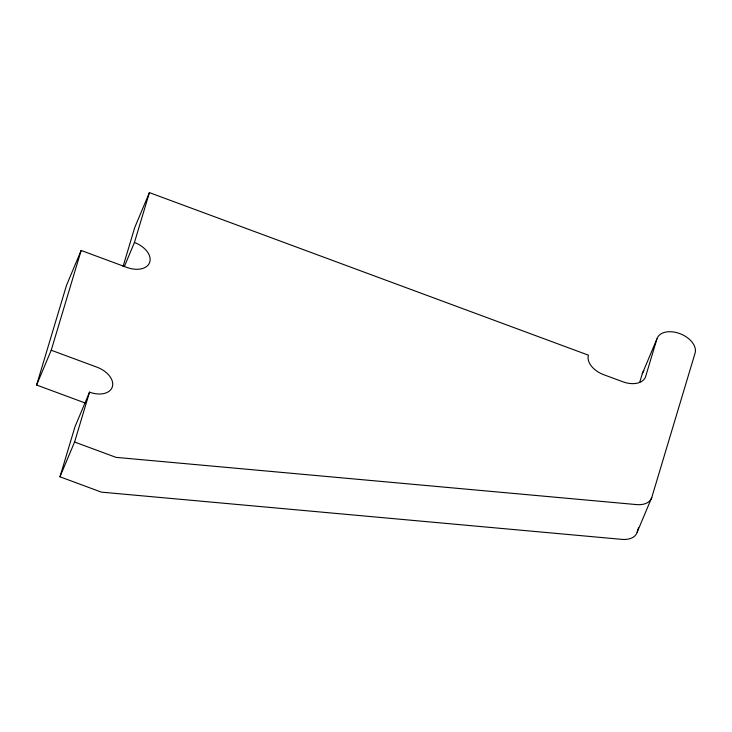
<?xml version="1.0" encoding="UTF-8"?>
<svg xmlns="http://www.w3.org/2000/svg" width="732" height="732" viewBox="0 0 732 732"><rect width="100%" height="100%" fill="white"/><g stroke="black" fill="none" stroke-linecap="round" stroke-linejoin="round"><path stroke-width="1.1" d="M85.351 403.231A20.386 12.975 22.8 0 0 82.414 401.978L36.6 385.014L66.53 285.251L81.151 250.472L126.956 267.436A20.386 12.975 22.8 0 0 149.785 262.029A20.386 12.975 22.8 0 0 134.441 242.493L149.41 192.617L588.418 355.176A20.386 12.975 22.8 0 0 603.763 374.72L622.859 381.784A20.386 12.975 22.8 0 0 645.679 376.385L656.906 338.971A20.386 12.975 22.8 0 1 679.735 333.572A20.386 12.975 22.8 0 1 695.08 353.108L651.782 497.44L637.16 532.21A20.386 12.975 22.8 0 1 621.962 539.374L101.391 492.133L59.96 476.797L74.929 426.912L89.542 392.142A20.386 12.975 22.8 0 0 112.371 386.734A20.386 12.975 22.8 0 0 97.027 367.199L51.222 350.235L81.151 250.472M123.077 266.43L134.789 227.387L149.41 192.617M59.96 476.797L74.582 442.018L89.542 392.142M639.722 382.296L642.284 373.75L656.906 338.971M637.16 532.21L638.478 527.845M36.6 385.014L51.222 350.235M124.257 266.732L134.441 242.493M74.582 442.018L116.004 457.363L636.584 504.595A20.386 12.975 22.8 0 0 651.782 497.44M642.284 373.75A20.386 12.975 22.8 0 1 643.904 370.758"/></g></svg>
